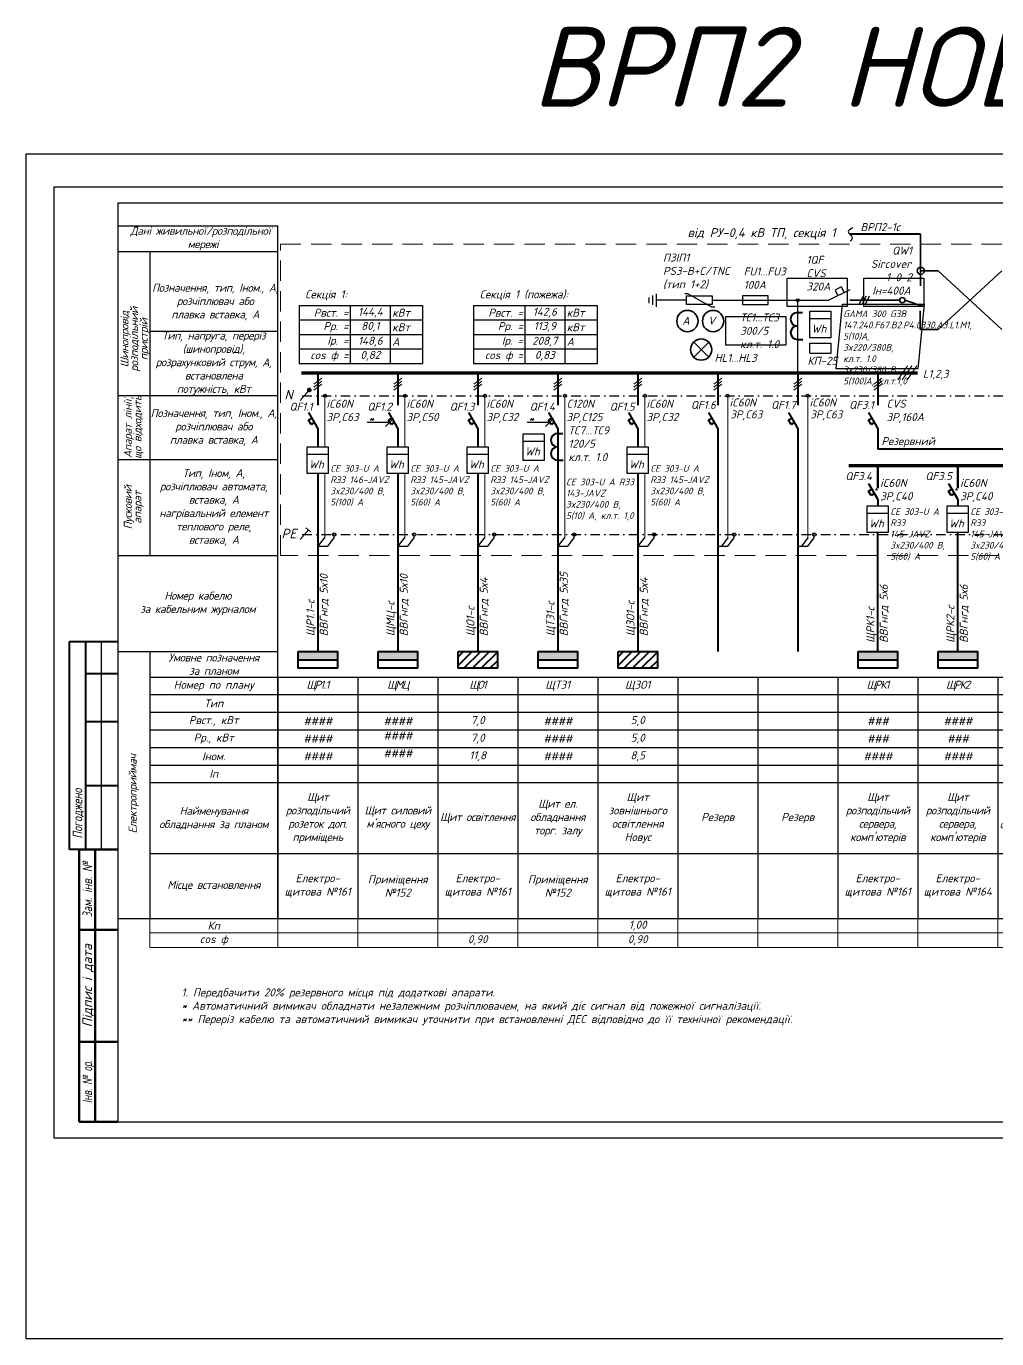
# Model space of a CAD drawing. Header units: millimetres. Extents: x -122434 to 1506205, y -201405 to 386015.
# Drawn here: x 444 to 30771, y 194423 to 235425 of the extents above; entities that cross this region are included whole.
import ezdxf
from ezdxf.enums import TextEntityAlignment as Align

# ---------------------------------------------------------------- set-up
doc = ezdxf.new("R2010")
doc.units = ezdxf.units.MM
doc.linetypes.add('DASHDOTX2', pattern=[2, 1, -0.5, 0, -0.5])
doc.linetypes.add('DASHED', pattern=[9.525, 6.35, -3.175])
doc.layers.get('Defpoints').update_dxf_attribs({"color": 4})
for name, color, linetype in [('Cхема', 7, 'Continuous'), ('E_Зміни', 7, 'Continuous'), ('Схема', 7, 'Continuous')]:
    doc.layers.add(name, color=color, linetype=linetype)
doc.layers.add('Маркування електро ліній', color=7, linetype='Continuous', lineweight=18)
doc.layers.add('Рамка внешняя', color=4, linetype='Continuous', lineweight=30, plot=False)
doc.styles.add('GOST 2.304', font='isocpeui.ttf')
doc.styles.add('ICO', font='isocpeui.ttf')
doc.styles.get("Standard").update_dxf_attribs({"font": 'arial.ttf'})
doc.styles.add('ГОСТ 2.304', font='isocpeui.ttf')
doc.styles.add('СГЕНЕРИР_СТИЛЬ_7', font='isocpeui.ttf')
doc.dimstyles.new('М150', dxfattribs={"dimscale": 1, "dimtxt": 2.5, "dimasz": 2.5, "dimexe": 0, "dimexo": 2.5, "dimgap": 1, "dimtad": 1, "dimlfac": 150, "dimtxsty": 'Standard', "dimblk": 'OBLIQUE', "dimcen": 2.5, "dimadec": 0, "dimazin": 0, "dimtfac": 1, "dimtmove": 0, "dimatfit": 3, "dimldrblk": 'OBLIQUE', "dimfxl": 1, "dimarcsym": 0})

# ---------------------------------------------------------------- blocks, each defined once
blk = doc.blocks.new('*T222')
at = {"color": 0, "lineweight": -2, "transparency": 16777216}
for p, q in [((0, 0), (4000, 0)), ((0, 0), (0, -7540)), ((4000, 0), (4000, -7540)), ((6500, 0), (6500, -7540)), ((9000, 0), (9000, -7540)), ((11500, 0), (11500, -7540)), ((14000, 0), (14000, -3300)), ((16500, 0), (16500, -3300)), ((19000, 0), (19000, -7540)), ((21500, 0), (21500, -7540)), ((34000, 0), (34000, -5515)), ((36500, 0), (36500, -2200)), ((39000, 0), (39000, -1100)), ((41500, 0), (41500, -2200)), ((44000, 0), (44000, -1100)), ((46500, 0), (46500, -7540)), ((51500, 0), (51500, -3300)), ((54000, 0), (54000, -7540)), ((56500, 0), (56500, -7540)), ((0, -550), (56500, -550)), ((24000, -550), (24000, -3300)), ((26500, -550), (26500, -3300)), ((29000, -550), (29000, -7540)), ((31500, -550), (31500, -7540)), ((49000, -550), (49000, -3300)), ((0, -1100), (14000, -1100)), ((16500, -1100), (19000, -1100)), ((21500, -1100), (56500, -1100)), ((0, -1650), (56500, -1650)), ((39000, -1650), (39000, -7540)), ((44000, -1650), (44000, -3300)), ((0, -2200), (34000, -2200)), ((36500, -2200), (39000, -2200)), ((41500, -2200), (56500, -2200)), ((0, -2750), (56500, -2750)), ((36500, -2750), (36500, -7540)), ((41500, -2750), (41500, -7540)), ((0, -3300), (14000, -3300)), ((16500, -3300), (56500, -3300)), ((0, -5515), (11500, -5515)), ((14000, -5515), (24000, -5515)), ((14000, -5515), (14000, -7540)), ((16500, -5515), (16500, -7540)), ((24000, -5515), (24000, -7540)), ((26500, -5515), (29000, -5515)), ((26500, -5515), (26500, -7540)), ((31500, -5515), (49000, -5515)), ((44000, -5515), (44000, -7540)), ((49000, -5515), (49000, -7540)), ((51500, -5515), (56500, -5515)), ((51500, -5515), (51500, -7540)), ((0, -7540), (56500, -7540))]:
    blk.add_line(p, q, dxfattribs=at)
at = {"color": 0, "linetype": 'ByBlock', "lineweight": -2, "transparency": 16777216}
for p, q in [((4000, 0), (56500, 0)), ((24000, 0), (24000, -550)), ((26500, 0), (26500, -550)), ((29000, 0), (29000, -550)), ((31500, 0), (31500, -550)), ((49000, 0), (49000, -550)), ((14000, -1100), (16500, -1100)), ((19000, -1100), (21500, -1100)), ((39000, -1100), (39000, -1650)), ((44000, -1100), (44000, -1650)), ((34000, -2200), (36500, -2200)), ((36500, -2200), (36500, -2750)), ((39000, -2200), (41500, -2200)), ((41500, -2200), (41500, -2750)), ((14000, -3300), (16500, -3300)), ((14000, -3300), (14000, -5515)), ((16500, -3300), (16500, -5515)), ((24000, -3300), (24000, -5515)), ((26500, -3300), (26500, -5515)), ((44000, -3300), (44000, -5515)), ((49000, -3300), (49000, -5515)), ((51500, -3300), (51500, -5515)), ((11500, -5515), (14000, -5515)), ((24000, -5515), (26500, -5515)), ((29000, -5515), (31500, -5515)), ((34000, -5515), (34000, -7540)), ((49000, -5515), (51500, -5515))]:
    blk.add_line(p, q, dxfattribs=at)
at = {"layer": 'Defpoints', "color": 8, "linetype": 'ByBlock', "lineweight": 0, "transparency": 16777216}
for p, q in [((0, -7540), (0, -8447)), ((4000, -7540), (4000, -8447)), ((6500, -7540), (6500, -8447)), ((9000, -7540), (9000, -8447)), ((11500, -7540), (11500, -8447)), ((14000, -7540), (14000, -8447)), ((16500, -7540), (16500, -8447)), ((19000, -7540), (19000, -8447)), ((21500, -7540), (21500, -8447)), ((24000, -7540), (24000, -8447)), ((26500, -7540), (26500, -8447)), ((29000, -7540), (29000, -8447)), ((31500, -7540), (31500, -8447)), ((34000, -7540), (34000, -8447)), ((36500, -7540), (36500, -8447)), ((39000, -7540), (39000, -8447)), ((41500, -7540), (41500, -8447)), ((44000, -7540), (44000, -8447)), ((46500, -7540), (46500, -8447)), ((49000, -7540), (49000, -8447)), ((51500, -7540), (51500, -8447)), ((54000, -7540), (54000, -8447)), ((56500, -7540), (56500, -8447)), ((0, -7994), (56500, -7994)), ((0, -8447), (56500, -8447))]:
    blk.add_line(p, q, dxfattribs=at)
at = {"color": 0, "transparency": 16777216, "char_height": 250, "style": 'ГОСТ 2.304'}
for s, insert, width, attachment_point in [('Номер по плану', (2000, -275), 3880, 5), ('{\\T0.85;\\C7;ЩР1.1}', (5250, -275), 2380, 5), ('{\\T0.85;\\C7;ЩМЦ}', (7750, -275), 2380, 5), ('{\\T0.85;\\C7;ЩО1}', (10250, -275), 2380, 5), ('ЩТЗ1', (12750, -275), 2380, 5), ('ЩЗО1', (15250, -275), 2380, 5), ('{\\T0.85;\\C7;ЩРК1}', (22750, -275), 2380, 5), ('{\\T0.85;\\C7;ЩРК2}', (25250, -275), 2380, 5), ('ЩАО1', (27750, -275), 2380, 5), ('ЩАО2', (30250, -275), 2380, 5), ('{\\T0.95;ЩМУ-ДВ2}', (35250, -275), 2380, 5), ('{\\T0.95;ЩМУ-ДВ3}', (40250, -275), 2380, 5), ('{\\T0.85;\\C7;ЩО2}', (47750, -275), 2380, 5), ('{\\T0.85;\\C7;ЩТЗ2}', (50250, -275), 2380, 5), ('Тип', (2000, -825), 3880, 5), ('Рвст., кВт', (2000, -1375), 3880, 5), ('7,0', (10250, -1375), 2380, 5), ('5,0', (15250, -1375), 2380, 5), ('1,7', (27750, -1375), 2380, 5), ('5,0', (30250, -1375), 2380, 5), ('30,0', (35250, -1375), 2380, 5), ('30,0', (40250, -1375), 2380, 5), ('29,6', (47750, -1375), 2380, 5), ('####', (5250, -1375), 2380, 5), ('####', (7750, -1375), 2380, 5), ('####', (12750, -1375), 2380, 5), ('###', (22750, -1375), 2380, 5), ('####', (25250, -1375), 2380, 5), ('####', (50250, -1375), 2380, 5), ('Рр., кВт', (2000, -1925), 3880, 5), ('####', (5250, -1925), 2380, 5), ('####', (7750, -1710), 2380, 2), ('7,0', (10250, -1925), 2380, 5), ('####', (12750, -1925), 2380, 5), ('5,0', (15250, -1925), 2380, 5), ('###', (22750, -1925), 2380, 5), ('###', (25250, -1925), 2380, 5), ('1,7', (27750, -1925), 2380, 5), ('5,0', (30250, -1925), 2380, 5), ('30,0', (35250, -1925), 2380, 5), ('30,0', (40250, -1925), 2380, 5), ('23,9', (47750, -1925), 2380, 5), ('####', (50250, -1925), 2380, 5), ('Іном.', (2000, -2475), 3880, 5), ('####', (5250, -2475), 2380, 5), ('####', (7750, -2260), 2380, 2), ('11,8', (10250, -2475), 2380, 5), ('####', (12750, -2475), 2380, 5), ('8,5', (15250, -2475), 2380, 5), ('####', (22750, -2475), 2380, 5), ('####', (25250, -2475), 2380, 5), ('2,9', (27750, -2475), 2380, 5), ('8,3', (30250, -2475), 2380, 5), ('53,7', (35250, -2475), 2380, 5), ('53,7', (40250, -2475), 2380, 5), ('39,5', (47750, -2475), 2380, 5), ('####', (50250, -2475), 2380, 5), ('Іп', (2000, -3025), 3880, 5), ('{\\T0.95;Щит розподільчий розеток доп. приміщень}', (5250, -4408), 2380, 5), ('Щит зовнішнього освітлення Новус', (15250, -4408), 2380, 5), ("{\\T0.95;Щит розподільчий сервера, комп'ютерів}", (22750, -4408), 2380, 5), ("{\\T0.95;Щит розподільчий сервера, комп'ютерів}", (25250, -4408), 2380, 5), ('{\\T0.95;Щит аварійного освітлення (ліва частина)}', (27750, -4408), 2380, 5), ('{\\T0.95;Щит аварійного освітлення торг. залу}', (30250, -4408), 2380, 5), ('{\\C7;Зарядний пристрій\\Pпідігрів картера\\PДЕС}', (32750, -4408), 2380, 5), ('{\\T0.95;\\C7;Найменування обладнання за планом}', (2000, -4408), 3880, 5), ("{\\T0.95;Щит силовий м'ясного цеху}", (7750, -4408), 2380, 5), ('{\\T0.95;Щит ел. обладнання торг. залу}', (12750, -4408), 2380, 5), ('{\\T0.95;Щит освітлення торг. залу}', (47750, -4408), 2380, 5), ('{\\T0.95;Щит ел. обладнання торг. залу}', (50250, -4408), 2380, 5), ('{\\T0.95;Щит освітлення}', (10250, -4408), 2380, 5), ('Резерв', (17750, -4408), 2380, 5), ('Резерв', (20250, -4408), 2380, 5), ('{\\T0.95;ЩМУ ДВ2}', (35250, -4408), 2380, 5), ('{\\T0.95;ДВ2}', (37750, -4408), 2380, 5), ('{\\T0.95;ЩМУ ДВ3}', (40250, -4408), 2380, 5), ('{\\T0.95;ДВ3}', (42750, -4408), 2380, 5), ('Резерв', (45250, -4408), 2380, 5), ('Резерв', (52750, -4408), 2380, 5), ('Резерв', (55250, -4408), 2380, 5), ('{\\T0.95;\\C7;Місце встановлення}', (2000, -6528), 3880, 5), ('Електро- щитова №161', (5250, -6528), 2380, 5), ('Приміщення №152', (7750, -6528), 2380, 5), ('Електро- щитова №161', (10250, -6528), 2380, 5), ('Приміщення №152', (12750, -6528), 2380, 5), ('Електро- щитова №161', (15250, -6528), 2380, 5), ('Електро- щитова №161', (22750, -6528), 2380, 5), ('Електро- щитова №164', (25250, -6528), 2380, 5), ('Електро- щитова №161', (27750, -6528), 2380, 5), ('Електро- щитова №164', (30250, -6528), 2380, 5), ('Приміщення №302', (35250, -6528), 2380, 5), ('Покрівля в осях Д-10', (37750, -6528), 2380, 5), ('Електро- щитова №004', (40250, -6528), 2380, 5), ('Покрівля в осях Б-1', (42750, -6528), 2380, 5), ('Електро- щитова №164', (47750, -6528), 2380, 5), ('Електро- щитова №164', (50250, -6528), 2380, 5)]:
    blk.add_mtext(s, dxfattribs=dict(at, insert=insert, width=width, attachment_point=attachment_point))
at = {"color": 7, "true_color": 0xffffff, "transparency": 16777216, "char_height": 250, "attachment_point": 5, "style": 'ГОСТ 2.304'}
for s, insert, width in [('Кп', (2000, -7767), 3880), ('1,00', (15250, -7767), 2380), ('0.00', (27750, -7767), 2380), ('0.00', (30250, -7767), 2380), ('1,00', (35250, -7767), 2380), ('1,00', (40250, -7767), 2380), ('1.00', (47750, -7767), 2380), ('0.00', (50250, -7767), 2380), ('cos ф', (2000, -8220), 3880), ('0,90', (10250, -8220), 2380), ('0,90', (15250, -8220), 2380), ('0,90', (27750, -8220), 2380), ('0,92', (30250, -8220), 2380), ('0.85', (35250, -8220), 2380), ('0.85', (40250, -8220), 2380), ('0,92', (47750, -8220), 2380), ('0,82', (50250, -8220), 2380)]:
    blk.add_mtext(s, dxfattribs=dict(at, insert=insert, width=width))
blk = doc.blocks.new('_Oblique')
at = {"color": 0, "linetype": 'ByBlock', "lineweight": -2}
blk.add_line((-0.5, -0.5), (0.5, 0.5), dxfattribs=at)
blk = doc.blocks.new('*U160')
at = {"color": 0, "lineweight": 40}
for p, q in [((0, 0), (0, -1005)), ((-284, -1468), (-180, -1408)), ((-204, -1607), (-284, -1468)), ((0, -1720), (-280, -1240)), ((-100, -1547), (-204, -1607))]:
    blk.add_line(p, q, dxfattribs=at)
at = {"color": 0, "lineweight": 13}
for p, q in [((-124, -348), (124, -163)), ((-124, -441), (124, -256)), ((-124, -533), (124, -348))]:
    blk.add_line(p, q, dxfattribs=at)
at = {"color": 0, "lineweight": 9}
for p, q in [((311, -711), (311, -1240)), ((311, -1240), (311, -1720)), ((311, -2461), (311, -1720)), ((311, -2941), (311, -2461)), ((311, -5151), (311, -2941))]:
    blk.add_line(p, q, dxfattribs=at)
at = {"lineweight": 40}
for p, q in [((0, -1720), (0, -2226)), ((0, -2226), (0, -2941)), ((0, -2941), (0, -4529))]:
    blk.add_line(p, q, dxfattribs=at)
at = {"color": 0}
blk.add_circle((311, -711), 46.3, dxfattribs=at)
at = {"color": 0, "lineweight": 40}
blk.add_point((-37, -1659), dxfattribs=at)
at = {"lineweight": 50, "style": 'ГОСТ 2.304'}
for tag, p in [('ТYPE', (369, -1046)), ('CURRENT', (391, -1419))]:
    blk.add_attdef(tag, p, '', height=250, dxfattribs=at)
at = {"style": 'ГОСТ 2.304'}
blk.add_attdef('QF', text='', height=250, dxfattribs=at).set_placement((-61, -997), align=Align.MIDDLE_RIGHT)
blk = doc.blocks.new('Рамка А4х3')
at = {"lineweight": 40}
for p, q in [((4.94, 90), (4.94, 155)), ((4.94, 155), (19.94, 155)), ((9.94, 155), (9.94, 90)), ((9.94, 145), (19.94, 145)), ((9.94, 130), (19.94, 130)), ((9.94, 110), (19.94, 110)), ((19.94, 90), (4.94, 90))]:
    blk.add_line(p, q, dxfattribs=at)
at = {"lineweight": 25}
blk.add_line((14.94, 90), (14.94, 155), dxfattribs=at)
at = {"linetype": 'Continuous', "lineweight": 60}
for p, q in [((8, 5), (8, 90)), ((8, 90), (20, 90)), ((8, 90), (20, 90)), ((13, 5), (13, 90)), ((8, 65), (20, 65)), ((8, 30), (20, 30)), ((20, 5), (8, 5))]:
    blk.add_line(p, q, dxfattribs=at)
at = {"lineweight": 30, "ltscale": 100}
blk.add_lwpolyline([(20, 5), (625, 5), (625, 292), (20, 292)], close=True, dxfattribs=at)
at = {"layer": 'Рамка внешняя', "ltscale": 100}
blk.add_lwpolyline([(0, 0), (630, 0), (630, 297), (0, 297)], close=True, dxfattribs=at)
at = {"linetype": 'Continuous', "lineweight": 25, "style": 'СГЕНЕРИР_СТИЛЬ_7'}
for s, width, p in [('Погоджено', 0.8, (7.44, 101.27)), ('Зам. інв. №', 0.8, (10.5, 77.5)), ('Інв. № ор.', 0.7, (10.5, 17.5))]:
    blk.add_text(s, height=3, rotation=90, dxfattribs=dict(at, width=width)).set_placement(p, align=Align.MIDDLE_CENTER)
blk.add_text('Підпис і дата', height=3, rotation=90, dxfattribs=at).set_placement((10.5, 47.5), align=Align.MIDDLE_CENTER)
at = {"layer": 'Схема', "linetype": 'Continuous', "style": 'ГОСТ 2.304'}
blk.add_text('А4х3', height=2.5, dxfattribs=at).set_placement((606.77, 1.24))
blk = doc.blocks.new('*T224')
at = {"color": 0, "lineweight": -2, "transparency": 16777216}
for p, q in [((0, 0), (3860, 0)), ((0, 0), (0, -1813)), ((1600, 0), (1600, -1360)), ((3860, 0), (3860, -1813)), ((0, -453), (3860, -453)), ((0, -907), (3860, -907)), ((2850, -907), (2850, -1360)), ((0, -1360), (1600, -1360)), ((2850, -1360), (3860, -1360)), ((0, -1813), (3860, -1813))]:
    blk.add_line(p, q, dxfattribs=at)
at = {"color": 0, "linetype": 'ByBlock', "lineweight": -2, "transparency": 16777216}
for p, q in [((2850, 0), (2850, -907)), ((1600, -1360), (2850, -1360)), ((1600, -1360), (1600, -1813)), ((2850, -1360), (2850, -1813))]:
    blk.add_line(p, q, dxfattribs=at)
at = {"color": 0, "transparency": 16777216, "char_height": 250, "style": 'ГОСТ 2.304'}
for s, insert, width, attachment_point in [('Рвст. =', (1540, -227), 1480, 6), ('144,4', (2225, -227), 1130, 5), ('кВт', (2910, -227), 890, 4), ('Рр. =', (1540, -680), 1480, 6), ('80,1', (2225, -513), 1130, 2), ('кВт', (2910, -680), 890, 4), ('Ір. =', (1540, -1133), 1480, 6), ('148,6', (2225, -1133), 1130, 5), ('А', (2910, -1133), 890, 4), ('сos ф =', (1540, -1587), 1480, 6), ('0,82', (2225, -1420), 1130, 2)]:
    blk.add_mtext(s, dxfattribs=dict(at, insert=insert, width=width, attachment_point=attachment_point))
blk = doc.blocks.new('*T227')
at = {"color": 0, "lineweight": -2, "transparency": 16777216}
for p, q in [((0, 0), (3860, 0)), ((0, 0), (0, -1813)), ((1600, 0), (1600, -1360)), ((3860, 0), (3860, -1813)), ((0, -453), (3860, -453)), ((0, -907), (3860, -907)), ((2850, -907), (2850, -1360)), ((0, -1360), (1600, -1360)), ((2850, -1360), (3860, -1360)), ((0, -1813), (3860, -1813))]:
    blk.add_line(p, q, dxfattribs=at)
at = {"color": 0, "linetype": 'ByBlock', "lineweight": -2, "transparency": 16777216}
for p, q in [((2850, 0), (2850, -907)), ((1600, -1360), (2850, -1360)), ((1600, -1360), (1600, -1813)), ((2850, -1360), (2850, -1813))]:
    blk.add_line(p, q, dxfattribs=at)
at = {"color": 0, "transparency": 16777216, "char_height": 250, "style": 'ГОСТ 2.304'}
for s, insert, width, attachment_point in [('Рвст. =', (1540, -227), 1480, 6), ('142,6', (2225, -227), 1130, 5), ('кВт', (2910, -227), 890, 4), ('Рр. =', (1540, -680), 1480, 6), ('113,9', (2225, -513), 1130, 2), ('кВт', (2910, -680), 890, 4), ('Ір. =', (1540, -1133), 1480, 6), ('208,7', (2225, -1133), 1130, 5), ('А', (2910, -1133), 890, 4), ('сos ф =', (1540, -1587), 1480, 6), ('0,83', (2225, -1420), 1130, 2)]:
    blk.add_mtext(s, dxfattribs=dict(at, insert=insert, width=width, attachment_point=attachment_point))

msp = doc.modelspace()

# ---------------------------------------------------------------- hatches: boundary and pattern name
at = {"lineweight": 40}
h = msp.add_hatch(color=256, dxfattribs=at)
h.dxf.hatch_style = 1
h.paths.add_polyline_path([(10165, 215895), (8939, 215895), (8939, 215632), (10165, 215632)])
h = msp.add_hatch(color=256, dxfattribs=at)
h.dxf.hatch_style = 1
h.paths.add_polyline_path([(12665, 215895), (11439, 215895), (11439, 215632), (12665, 215632)])
h = msp.add_hatch(dxfattribs=at)
h.set_pattern_fill('ANSI31', color=256, scale=60)
h.set_pattern_definition([(45, (75341.53, -709712.3), (-134.70384, 134.70384), [])])
h.paths.add_polyline_path([(15165, 215369), (15165, 215895), (13939, 215895), (13939, 215369)])
h = msp.add_hatch(color=256, dxfattribs=at)
h.dxf.hatch_style = 1
h.paths.add_polyline_path([(17665, 215895), (16439, 215895), (16439, 215632), (17665, 215632)])
h = msp.add_hatch(dxfattribs=at)
h.set_pattern_fill('ANSI31', color=256, scale=60)
h.set_pattern_definition([(45, (80341.53, -709712.3), (-134.70384, 134.70384), [])])
h.paths.add_polyline_path([(20165, 215369), (20165, 215895), (18939, 215895), (18939, 215369)])
h = msp.add_hatch(color=256, dxfattribs=at)
h.dxf.hatch_style = 1
h.paths.add_polyline_path([(27665, 215895), (26439, 215895), (26439, 215632), (27665, 215632)])
h = msp.add_hatch(color=256, dxfattribs=at)
h.dxf.hatch_style = 1
h.paths.add_polyline_path([(30165, 215895), (28939, 215895), (28939, 215632), (30165, 215632)])

# ---------------------------------------------------------------- linework, layer by layer
at = {"color": 7, "ltscale": 300}
for p, q in [((3302, 229192), (8302, 229192)), ((3302, 229192), (3302, 207552)), ((8302, 207552), (8302, 229192)), ((3302, 228392), (8302, 228392)), ((4302, 228392), (4302, 223895)), ((4302, 225895), (8302, 225895)), ((3302, 223895), (8302, 223895)), ((4302, 223895), (4302, 221895)), ((3302, 221895), (8302, 221895)), ((4302, 221895), (4302, 218895)), ((3302, 218895), (8302, 218895)), ((3302, 215895), (8302, 215895)), ((3302, 215895), (8302, 215895)), ((4302, 215895), (4302, 215095)), ((3302, 207552), (4302, 207555))]:
    msp.add_line(p, q, dxfattribs=at)
at = {"lineweight": 40, "ltscale": 300}
for p, q in [((28387, 228927), (26183, 228927)), ((9552, 224594), (9552, 223590)), ((12052, 224594), (12052, 223590)), ((14552, 224594), (14552, 223590)), ((17052, 224594), (17052, 223590)), ((19552, 224594), (19552, 223590)), ((27052, 224594), (27052, 223590)), ((9268, 223126), (9372, 223186)), ((9348, 222988), (9268, 223126)), ((9552, 222874), (9272, 223354)), ((11768, 223126), (11872, 223186)), ((11848, 222988), (11768, 223126)), ((12052, 222874), (11772, 223354)), ((14268, 223126), (14372, 223186)), ((14348, 222988), (14268, 223126)), ((14552, 222874), (14272, 223354)), ((16768, 223126), (16872, 223186)), ((16848, 222988), (16768, 223126)), ((17052, 222874), (16772, 223354)), ((19268, 223126), (19372, 223186)), ((19348, 222988), (19268, 223126)), ((19552, 222874), (19272, 223354)), ((26768, 223126), (26872, 223186)), ((26848, 222988), (26768, 223126)), ((27052, 222874), (26772, 223354)), ((9452, 223048), (9348, 222988)), ((9552, 222874), (9552, 222290)), ((11952, 223048), (11848, 222988)), ((12052, 222874), (12052, 222290)), ((14452, 223048), (14348, 222988)), ((14552, 222874), (14552, 222290)), ((16952, 223048), (16848, 222988)), ((17052, 222874), (17052, 222290)), ((19452, 223048), (19348, 222988)), ((19552, 222874), (19552, 222290)), ((26952, 223048), (26848, 222988)), ((27052, 222874), (27052, 222209)), ((17052, 222290), (17052, 220065)), ((9552, 221457), (9552, 220065)), ((12052, 221457), (12052, 220065)), ((14552, 221457), (14552, 220065)), ((19552, 221457), (19552, 220065)), ((27052, 220652), (26772, 221132)), ((29552, 220652), (29272, 221132)), ((26768, 220903), (26872, 220963)), ((26848, 220765), (26768, 220903)), ((26952, 220825), (26848, 220765)), ((27052, 220652), (27052, 220443)), ((29268, 220903), (29372, 220963)), ((29348, 220765), (29268, 220903)), ((29452, 220825), (29348, 220765)), ((29552, 220652), (29552, 220443)), ((9552, 220065), (9552, 215895)), ((12052, 220065), (12052, 215895)), ((14552, 220065), (14552, 215895)), ((17052, 220065), (17052, 215895)), ((19552, 220065), (19552, 215895)), ((22052, 220065), (22052, 215895)), ((24552, 220065), (24552, 215895)), ((8939, 215632), (10165, 215632)), ((11439, 215632), (12665, 215632)), ((16439, 215632), (17665, 215632)), ((26439, 215632), (27665, 215632)), ((28939, 215632), (30165, 215632))]:
    msp.add_line(p, q, dxfattribs=at)
at = {"color": 0, "lineweight": 30, "ltscale": 300}
for p, q in [((26184, 227194), (25529, 226867)), ((25914, 227281), (25719, 227184)), ((25719, 227184), (25808, 227006)), ((25914, 227281), (26003, 227103)), ((24552, 224594), (24552, 226867))]:
    msp.add_line(p, q, dxfattribs=at)
at = {"color": 7, "lineweight": 30, "ltscale": 300}
for p, q in [((21080, 226867), (20136, 226867)), ((21119, 227068), (21029, 227068)), ((21869, 226653), (21119, 227068)), ((21879, 226867), (25529, 226867)), ((21958, 226653), (21869, 226653)), ((24926, 226298), (25586, 226298))]:
    msp.add_line(p, q, dxfattribs=at)
at = {"color": 0, "ltscale": 300}
for p, q in [((26592, 226997), (26461, 226736)), ((26690, 226997), (26559, 226736)), ((26788, 226997), (26657, 226736))]:
    msp.add_line(p, q, dxfattribs=at)
at = {"color": 7, "lineweight": 40, "ltscale": 300}
for p, q in [((24542, 226483), (24706, 226483)), ((24542, 225642), (24712, 225642)), ((17052, 222707), (17216, 222707)), ((17052, 221867), (17222, 221867))]:
    msp.add_line(p, q, dxfattribs=at)
at = {"lineweight": 15, "ltscale": 300}
for p, q in [((27986, 224820), (27680, 224384)), ((28120, 224820), (27815, 224384)), ((28277, 224820), (27971, 224384))]:
    msp.add_line(p, q, dxfattribs=at)
at = {"lineweight": 13, "ltscale": 300}
for p, q in [((9428, 224246), (9676, 224431)), ((9428, 224154), (9676, 224339)), ((11928, 224246), (12176, 224431)), ((11928, 224154), (12176, 224339)), ((14428, 224246), (14676, 224431)), ((14428, 224154), (14676, 224339)), ((16928, 224246), (17176, 224431)), ((16928, 224154), (17176, 224339)), ((19428, 224246), (19676, 224431)), ((19428, 224154), (19676, 224339)), ((26928, 224246), (27176, 224431)), ((26928, 224154), (27176, 224339)), ((9428, 224061), (9676, 224246)), ((11928, 224061), (12176, 224246)), ((14428, 224061), (14676, 224246)), ((16928, 224061), (17176, 224246)), ((19428, 224061), (19676, 224246)), ((26928, 224061), (27176, 224246))]:
    msp.add_line(p, q, dxfattribs=at)
at = {"color": 0, "linetype": 'DASHDOTX2', "ltscale": 300}
msp.add_line((9071, 223883), (60774, 223883), dxfattribs=at)
at = {"lineweight": 9, "ltscale": 300}
for p, q in [((9776, 222457), (9776, 223883)), ((12276, 222457), (12276, 223883)), ((14776, 222457), (14776, 223883)), ((17276, 222290), (17276, 223883)), ((19776, 222290), (19776, 223883)), ((9776, 222290), (9776, 222457)), ((12276, 222290), (12276, 222457)), ((14776, 222290), (14776, 222457)), ((17276, 219464), (17276, 222290)), ((9776, 219464), (9776, 221457)), ((12276, 219464), (12276, 221457)), ((14776, 219464), (14776, 221457)), ((19776, 219464), (19776, 221457))]:
    msp.add_line(p, q, dxfattribs=at)
at = {"lineweight": 30, "ltscale": 300}
for p, q in [((15973, 222467), (16633, 222467)), ((9222, 222061), (9882, 222061)), ((11722, 222061), (12382, 222061)), ((14222, 222061), (14882, 222061)), ((19222, 222061), (19882, 222061)), ((26722, 220215), (27382, 220215)), ((29222, 220215), (29882, 220215))]:
    msp.add_line(p, q, dxfattribs=at)
at = {"linetype": 'DASHDOTX2', "ltscale": 300}
msp.add_line((9071, 219544), (60823, 219545), dxfattribs=at)
at = {"ltscale": 300}
for p, q in [((9776, 219464), (9552, 219184)), ((9867, 219184), (10069, 219444)), ((10069, 219444), (10069, 219544)), ((12276, 219464), (12052, 219184)), ((12367, 219184), (12569, 219444)), ((12569, 219444), (12569, 219544)), ((14776, 219464), (14552, 219184)), ((14867, 219184), (15069, 219444)), ((15069, 219444), (15069, 219544)), ((17276, 219464), (17052, 219184)), ((17367, 219184), (17569, 219444)), ((17569, 219444), (17569, 219544)), ((19776, 219464), (19552, 219184)), ((19867, 219184), (20069, 219444)), ((20069, 219444), (20069, 219544)), ((22363, 219443), (22166, 219184)), ((22367, 219184), (22569, 219444)), ((22569, 219444), (22569, 219544)), ((24863, 219443), (24666, 219184)), ((24867, 219184), (25069, 219444)), ((25069, 219444), (25069, 219544)), ((9543, 219184), (9867, 219184)), ((12043, 219184), (12367, 219184)), ((14543, 219184), (14867, 219184)), ((17043, 219184), (17367, 219184)), ((19543, 219184), (19867, 219184)), ((22043, 219184), (22367, 219184)), ((24543, 219184), (24867, 219184))]:
    msp.add_line(p, q, dxfattribs=at)
at = {"color": 3}
msp.add_lwpolyline([(444, 231436), (65749, 231436), (65749, 194423), (444, 194423)], close=True, dxfattribs=at)
at = {"linetype": 'DASHED', "lineweight": 18, "ltscale": 100}
msp.add_lwpolyline([(8392, 228621), (62275, 228621), (62275, 218895), (8392, 218895)], close=True, dxfattribs=at)
at = {"color": 7, "lineweight": 30, "ltscale": 100}
for points in [[(19910, 226778), (19910, 226955)], [(20023, 226721), (20023, 227013)], [(20136, 226663), (20136, 227070)]]:
    msp.add_lwpolyline(points, dxfattribs=at)
for points in [[(21080, 226730), (21080, 227004), (21879, 227004), (21879, 226730)], [(23623, 226730), (23623, 227004), (22823, 227004), (22823, 226730)], [(24926, 226526), (25586, 226526), (25586, 225693), (24926, 225693)], [(24926, 225526), (25586, 225526), (25586, 225200), (24926, 225200)]]:
    msp.add_lwpolyline(points, close=True, dxfattribs=at)
at = {"lineweight": 40, "ltscale": 100, "const_width": 100}
msp.add_lwpolyline([(9045, 224594), (28299, 224594)], dxfattribs=at)
at = {"lineweight": 20, "ltscale": 100}
for points in [[(9262, 224033), (9005, 223733)], [(9262, 219695), (9005, 219395)], [(9258, 219698), (9339, 219634), (9184, 219755)]]:
    msp.add_lwpolyline(points, dxfattribs=at)
at = {"lineweight": 9, "ltscale": 100, "const_width": 75}
msp.add_lwpolyline([(9250, 224061, 1), (9325, 224061, 1)], format="xyb", close=True, dxfattribs=at)
at = {"lineweight": 40, "ltscale": 100}
for points in [[(34996, 223186), (34996, 223978), (34376, 223978), (34376, 222209), (27052, 222209)], [(27052, 215895), (27052, 219610)], [(29552, 215895), (29552, 219610)]]:
    msp.add_lwpolyline(points, dxfattribs=at)
at = {"lineweight": 30, "ltscale": 100}
for points in [[(15973, 222695), (16633, 222695), (16633, 221862), (15973, 221862)], [(9222, 222290), (9882, 222290), (9882, 221457), (9222, 221457)], [(11722, 222290), (12382, 222290), (12382, 221457), (11722, 221457)], [(14222, 222290), (14882, 222290), (14882, 221457), (14222, 221457)], [(19222, 222290), (19882, 222290), (19882, 221457), (19222, 221457)], [(26722, 220443), (27382, 220443), (27382, 219610), (26722, 219610)], [(29222, 220443), (29882, 220443), (29882, 219610), (29222, 219610)]]:
    msp.add_lwpolyline(points, close=True, dxfattribs=at)
at = {"color": 0, "lineweight": 40, "ltscale": 100, "const_width": 100}
msp.add_lwpolyline([(50479, 221696), (26142, 221696)], dxfattribs=at)
at = {"lineweight": 50, "ltscale": 100}
for points in [[(27052, 220996), (27052, 221696)], [(29552, 220996), (29552, 221696)]]:
    msp.add_lwpolyline(points, dxfattribs=at)
at = {"lineweight": 40, "ltscale": 100}
for points in [[(8939, 215895), (10165, 215895), (10165, 215369), (8939, 215369)], [(11439, 215895), (12665, 215895), (12665, 215369), (11439, 215369)], [(13939, 215895), (15165, 215895), (15165, 215369), (13939, 215369)], [(16439, 215895), (17665, 215895), (17665, 215369), (16439, 215369)], [(18939, 215895), (20165, 215895), (20165, 215369), (18939, 215369)], [(26439, 215895), (27665, 215895), (27665, 215369), (26439, 215369)], [(28939, 215895), (30165, 215895), (30165, 215369), (28939, 215369)]]:
    msp.add_lwpolyline(points, close=True, dxfattribs=at)
at = {"color": 0, "lineweight": 30}
msp.add_circle((24552, 226867), 46.3, dxfattribs=at)
for centre, radius in [((9776, 223883), 46.3), ((12276, 223883), 46.3), ((14776, 223883), 46.3), ((17276, 223883), 46.3), ((19776, 223883), 46.3), ((10069, 219544), 51.8), ((12569, 219544), 51.8), ((15069, 219544), 51.8), ((17569, 219544), 51.8), ((20069, 219544), 51.8), ((22569, 219544), 51.8), ((25069, 219544), 51.8)]:
    msp.add_circle(centre, radius)
at = {"color": 7, "lineweight": 40}
for centre in [(24542, 226272), (24542, 225853), (17052, 222496), (17052, 222077)]:
    msp.add_arc(centre, 211, 90, 270, dxfattribs=at)
at = {"color": 7}
msp.add_spline([(26273, 229125), (26129, 229002), (26257, 228822), (26193, 228715)], degree=3, dxfattribs=at)
at = {"lineweight": 40}
for p in [(9515, 222936), (12015, 222936), (14515, 222936), (17015, 222936), (19515, 222936), (27015, 222936), (27015, 220952), (29515, 220952)]:
    msp.add_point(p, dxfattribs=at)
at = {"layer": 'Cхема', "lineweight": 35}
for p, q in [((28387, 228927), (28387, 227319)), ((28383, 227785), (28939, 227785)), ((28939, 227785), (30931, 225948)), ((30931, 227785), (28939, 225948)), ((27735, 226867), (26184, 226867)), ((28485, 226675), (27902, 226867)), ((28374, 226533), (28374, 225948)), ((28387, 225948), (28939, 225948)), ((21769, 225090), (21300, 225559)), ((21300, 225090), (21769, 225559))]:
    msp.add_line(p, q, dxfattribs=at)
for centre, radius in [((28396, 227785), 111), ((28396, 227785), 111), ((27818, 226867), 83.3), ((21105, 226215, 0), 332), ((21907, 226215, 0), 332), ((21534, 225325, 0), 332)]:
    msp.add_circle(centre, radius, dxfattribs=at)
at = {"layer": 'Defpoints'}
for points in [[(24223, 227558), (26097, 227558), (26097, 226668), (24223, 226668)], [(26613, 227558), (28488, 227558), (28488, 226668), (26613, 226668)], [(22301, 226354), (24176, 226354), (24176, 225463), (22301, 225463)]]:
    msp.add_lwpolyline(points, close=True, dxfattribs=at)
at = {"layer": 'E_Зміни', "color": 1, "elevation": 0}
msp.add_lwpolyline([(25952, 226742), (28508, 226742), (28305, 224723), (25748, 224723)], close=True, dxfattribs=at)

# ---------------------------------------------------------------- block references
at = {"xscale": 100, "yscale": 100, "zscale": 100}
msp.add_blockref('Рамка А4х3', (1302, 200702), dxfattribs=at)
for name, p in [('*T224', (8971, 226703)), ('*T227', (14424, 226703)), ('*T222', (4302, 215095))]:
    msp.add_blockref(name, p)
at = {"lineweight": 50}
for p, values in [((22052, 224594), {'QF': 'QF1.6', 'ТYPE': 'iC60N', 'CURRENT': '3P,C63'}), ((24552, 224594), {'QF': 'QF1.7', 'ТYPE': 'iC60N', 'CURRENT': '3P,C63'})]:
    msp.add_blockref('*U160', p, dxfattribs=at).add_auto_attribs(values)

# ---------------------------------------------------------------- texts
at = {"color": 3, "style": 'GOST 2.304'}
msp.add_text('ВРП2 НОВУС', height=2500, dxfattribs=at).set_placement((16245, 232908, 0))
at = {"color": 0, "lineweight": 40}
for s, height, style, p in [('ВРП2-1с', 250, 'GOST 2.304', (26513, 229026)), ('від РУ-0,4 кВ ТП, секція 1', 281.25, 'ГОСТ 2.304', (21109, 228837))]:
    msp.add_text(s, height=height, dxfattribs=dict(at, style=style)).set_placement(p)
at = {"color": 7, "lineweight": 40, "style": 'ГОСТ 2.304'}
for s, p in [('А', (20946, 226105, 0)), ('V', (21748, 226105, 0)), ('Wh', (24984, 225851)), ('HL1...HL3', (21954, 224940, 0))]:
    msp.add_text(s, height=250, dxfattribs=at).set_placement(p)
at = {"lineweight": 9, "style": 'ICO'}
msp.add_text('L1,2,3', height=243.1, dxfattribs=at).set_placement((28464, 224448))
at = {"color": 0, "lineweight": 9, "style": 'ICO'}
for s, p in [('N', (8512, 223764)), ('PE', (8419, 219426))]:
    msp.add_text(s, height=300, dxfattribs=at).set_placement(p)
at = {"lineweight": 40}
for s, style, p in [('QF1.1', 'GOST 2.304', (8670, 223415)), ('QF1.2', 'GOST 2.304', (11103, 223415)), ('QF1.3', 'GOST 2.304', (13676, 223415)), ('QF1.4', 'GOST 2.304', (16176, 223415)), ('QF1.5', 'GOST 2.304', (18676, 223415)), ('QF3.1', 'GOST 2.304', (26158, 223472)), ('*', 'GOST 2.304', (11142, 223042, 0)), ('*', 'GOST 2.304', (16142, 223042, 0)), ('Wh', 'ГОСТ 2.304', (16031, 222020)), ('Wh', 'ГОСТ 2.304', (9280, 221614)), ('Wh', 'ГОСТ 2.304', (11780, 221614)), ('Wh', 'ГОСТ 2.304', (14280, 221614)), ('Wh', 'ГОСТ 2.304', (19280, 221614)), ('QF3.4', 'GOST 2.304', (26038, 221245)), ('QF3.5', 'GOST 2.304', (28538, 221245)), ('Wh', 'ГОСТ 2.304', (26780, 219768)), ('Wh', 'ГОСТ 2.304', (29280, 219768))]:
    msp.add_text(s, height=250, dxfattribs=dict(at, style=style)).set_placement(p)
at = {"color": 7, "linetype": 'Continuous', "char_height": 250, "style": 'ГОСТ 2.304'}
for s, insert, width, attachment_point in [('{\\T0.95;Дані живильної/розподільної\\P мережі}', (5892, 228792), 5000, 5), ('\\pxi7.2836;{\\C256;QW1\\P\\pi4.6392;Sircover\\P\\pi6.5216;1-0-2\\P\\pi4.7968;Iн=400А}', (25681, 227791, 0), 2434.76, 4), ('{\\C256;ПЗІП1\\PPS3-B+C/TNC\\P(тип 1+2)}', (20341, 227769), 4000, 4), ('{\\C256;1QF\\PCVS\\P320А}', (24825, 227711), 4000, 4), ('{\\C256;FU1...FU3\\P100А }', (22864, 227555), 1387.26, 4), ('{\\T0.95;Позначення, тип, Iном., А, розчіплювач або \\Pплавка вставка, А}', (6347, 226810), 4089.88, 5), ('{\\T0.95;Тип, напруга, переріз (шинопровід), розрахунковий струм, А, встановлена \\Pпотужність, кВт}', (6302, 224895), 4000, 5), ('{\\T0.95;Позначення, тип, Iном., А, розчіплювач або \\Pплавка вставка, А}', (6302, 222895), 4000, 5), ('{\\T0.95;Тип, Iном, А,\\Pрозчіплювач автомата,\\Pвставка, А\\Pнагрівальний елемент теплового реле,\\Pвставка, А}', (6302, 220395), 4000, 5), ('{\\T0.95;Номер кабелю \\Pза кабельним журналом}', (5802, 217395), 5000, 5), ('{\\T0.95;Умовне позначення \\Pза планом}', (6302, 215495), 4000, 5)]:
    msp.add_mtext(s, dxfattribs=dict(at, insert=insert, width=width, attachment_point=attachment_point))
at = {"ltscale": 100, "attachment_point": 1}
for s, width, insert, char_height, style in [('Секція 1:', 4941.25, (9160, 227176), 250, 'ГОСТ 2.304'), ('Секція 1 (пожежа):', 4941.25, (14613, 227176), 250, 'ГОСТ 2.304'), ('ТС1...ТС3\\P300/5 \\Pкл.т. 1.0', 1652.14, (22752, 226452), 250, 'ГОСТ 2.304'), ('{\\C7;GAMA 300 G3B 147.240.F67.B2.P4.C330.A3.L1.M1, 5(10)А, 3x220/380В, кл.т. 1.0\\P3x230/380 В, 5(100)А, кл.т.1,0}', 2227.75, (25973, 226547, 0), 210, 'GOST 2.304'), ('КП-25', 1652.14, (24855, 225100), 250, 'ГОСТ 2.304'), ('ТС7...ТС9\\P120/5 \\Pкл.т. 1.0', 1652.14, (17385, 222926, 0), 250, 'ГОСТ 2.304'), ('{\\C7;CE 303-U A R33 146-JAVZ\\P3x230/400 В, 5(100) А}', 1925.02, (9944, 221715, 0), 210, 'GOST 2.304'), ('{\\C7;CE 303-U A R33 145-JAVZ\\P3x230/400 В, 5(60) А}', 1925.02, (12444, 221715, 0), 210, 'GOST 2.304'), ('{\\C7;CE 303-U A R33 145-JAVZ\\P3x230/400 В, 5(60) А}', 1925.02, (14944, 221715, 0), 210, 'GOST 2.304'), ('{\\C7;CE 303-U A R33 145-JAVZ\\P3x230/400 В, 5(60) А}', 1925.02, (19944, 221715, 0), 210, 'GOST 2.304'), ('{\\C7;CE 303-U A R33 143-JAVZ\\P3x230/400 В, 5(10) А, кл.т. 1,0}', 2227.75, (17311, 221294), 210, 'GOST 2.304'), ('{\\C7;CE 303-U A R33 145-JAVZ\\P3x230/400 В, 5(60) А}', 1787.23, (27444, 220368, 0), 210, 'GOST 2.304'), ('{\\C7;CE 303-U A R33 145-JAVZ\\P3x230/400 В, 5(60) А}', 1787.23, (29944, 220368, 0), 210, 'GOST 2.304')]:
    msp.add_mtext_dynamic_manual_height_columns(s, width=width, gutter_width=1250, heights=[0], dxfattribs=dict(at, insert=insert, char_height=char_height, style=style))
at = {"color": 7, "linetype": 'Continuous', "char_height": 250, "attachment_point": 5, "rotation": 90, "line_spacing_factor": 0.72, "style": 'ГОСТ 2.304'}
for s, insert, width in [('{\\T0.95;Шинопровід\\Pрозподільний \\Pпристрій}', (3847, 225645), 3500), ('{\\T0.95;Апарат лінії, що відходить}', (3802, 222895), 2000), ('{\\T0.95;Пусковий \\Pапарат}', (3802, 220395), 3000), ('{\\T0.95;Електроприймач}', (3802, 211445), 8900)]:
    msp.add_mtext(s, dxfattribs=dict(at, insert=insert, width=width))
at = {"lineweight": 15, "char_height": 250, "attachment_point": 1, "style": 'ГОСТ 2.304'}
for s, insert, width in [('{\\C7;iC60N\\P3P,C63}', (9826, 223759, 0), 1265.99), ('{\\C7;iC60N\\P3P,C50}', (12326, 223759, 0), 1265.99), ('{\\C7;iC60N\\P3P,C32}', (14826, 223759, 0), 1265.99), ('{\\C7;C120N\\P3P,C125}', (17326, 223759, 0), 1265.99), ('{\\C7;iC60N\\P3P,C32}', (19826, 223759, 0), 1265.99), ('{\\C7;CVS\\P3P,160A}', (27326, 223759, 0), 1265.99), ('{\\C7;Резервний}', (27167, 222589), 1265.99), ('{\\C7;iC60N\\P3P,C40}', (27128, 221285, 0), 1265.99), ('{\\C7;iC60N\\P3P,C40}', (29628, 221285, 0), 1265.99), ('{\\C7;1. Передбачити 20% резервного місця під додаткові апарати.\\P* }Автоматичний вимикач обладнати незалежним розчіплювачем, на який діє сигнал від пожежної сигналізації.\\P** Переріз кабелю та автоматичний вимикач уточнити при встановленні ДЕС відповідно до її технічної рекомендації.', (5294, 205368, 0), 20162.05)]:
    msp.add_mtext(s, dxfattribs=dict(at, insert=insert, width=width))
at = {"linetype": 'Continuous', "char_height": 250, "width": 4000, "attachment_point": 4, "rotation": 90, "style": 'ГОСТ 2.304'}
for s, insert in [('{\\C256;ЩР1.1-c\\P\\pt3000;ВВГнгд 5х10}', (9552, 216370)), ('ЩМЦ-c\\P\\pt3000;ВВГнгд 5х10', (12052, 216370)), ('ЩО1-c\\P\\pt3000;ВВГнгд 5х4', (14552, 216370)), ('ЩТЗ1-c\\P\\pt3000;ВВГнгд 5х35', (17052, 216370)), ('ЩЗО1-c\\P\\pt3000;ВВГнгд 5х4', (19552, 216370)), ('{\\C256;ЩРК1-с\\P\\pt3000;ВВГнгд 5х6}', (27052, 216160)), ('{\\C256;ЩРК2-с\\P\\pt3000;ВВГнгд 5х6}', (29552, 216160))]:
    msp.add_mtext(s, dxfattribs=dict(at, insert=insert))

# ---------------------------------------------------------------- leaders
at = {"layer": 'Маркування електро ліній'}
for points in [[(11796, 223051, 0), (11099, 223051, 0)], [(16796, 223051, 0), (16099, 223051, 0)]]:
    msp.add_leader(points, dimstyle='М150', override={"dimasz": 250, "dimtad": 0}, dxfattribs=at)

doc.saveas('drawing.dxf')
